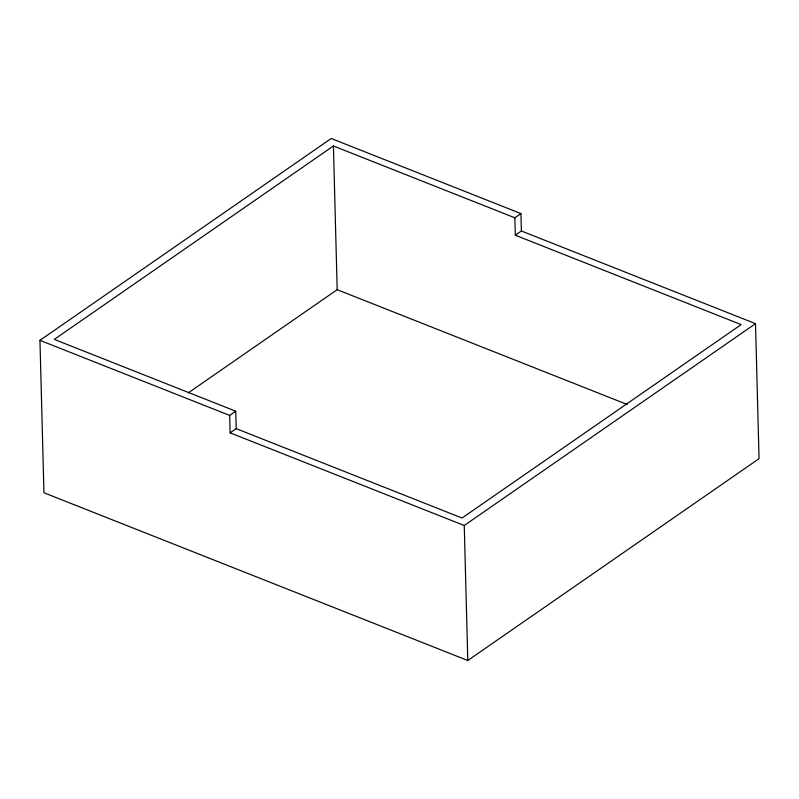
<?xml version="1.0" encoding="UTF-8"?>
<svg xmlns="http://www.w3.org/2000/svg" width="799" height="799" viewBox="0 0 799 799"><rect width="100%" height="100%" fill="white"/><g stroke="black" fill="none" stroke-linecap="round" stroke-linejoin="round"><path stroke-width="1.2" d="M521.387 231.001L755.514 323.665L759.05 458.666L467.785 660.503L43.945 492.753L39.95 340.334L331.215 138.497L520.938 213.583L521.387 231.001L515.315 235.216L514.856 217.797L520.938 213.583M514.856 217.797L333.413 145.977L54.302 339.395L235.745 411.205L236.204 428.634L230.122 432.838L229.673 415.42L235.745 411.205M188.384 392.798L337.178 289.687L627.265 404.504M230.122 432.838L464.249 525.502L755.514 323.665M515.315 235.216L741.162 324.604L462.052 518.022L236.204 428.634M39.95 340.334L229.673 415.42M464.249 525.502L467.785 660.503M333.413 145.977L337.178 289.687"/></g></svg>
